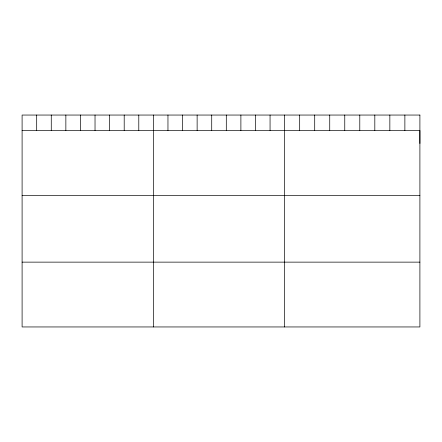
<?xml version="1.0" encoding="UTF-8"?>
<svg xmlns="http://www.w3.org/2000/svg" width="442" height="442" viewBox="0 0 442 442"><rect width="100%" height="100%" fill="white"/><g stroke="black" fill="none" stroke-linecap="round" stroke-linejoin="round"><path stroke-width="0.66" d="M419.9 143.495L419.9 130.534L22.1 130.534M22.1 195.353L419.9 195.353M22.1 262.134L419.9 262.134M404.872 115.047L404.872 130.534M389.844 115.047L389.844 130.534M374.816 115.047L374.816 130.534M359.788 115.047L359.788 130.534M344.76 115.047L344.76 130.534M329.732 115.047L329.732 130.534M314.704 115.047L314.704 130.534M299.676 115.047L299.676 130.534M284.648 115.047L284.648 326.953M270.062 115.047L270.062 130.534M255.476 115.047L255.476 130.534M240.89 115.047L240.89 130.534M226.304 115.047L226.304 130.534M211.718 115.047L211.718 130.534M197.132 115.047L197.132 130.534M182.546 115.047L182.546 130.534M167.96 115.047L167.96 130.534M153.374 115.047L153.374 326.953M138.788 115.047L138.788 130.534M124.202 115.047L124.202 130.534M109.616 115.047L109.616 130.534M95.03 115.047L95.03 130.534M80.444 115.047L80.444 130.534M65.858 115.047L65.858 130.534M51.272 115.047L51.272 130.534M36.686 115.047L36.686 130.534M419.9 115.047L22.1 115.047L22.1 326.953L419.9 326.953L419.9 115.047"/></g></svg>
